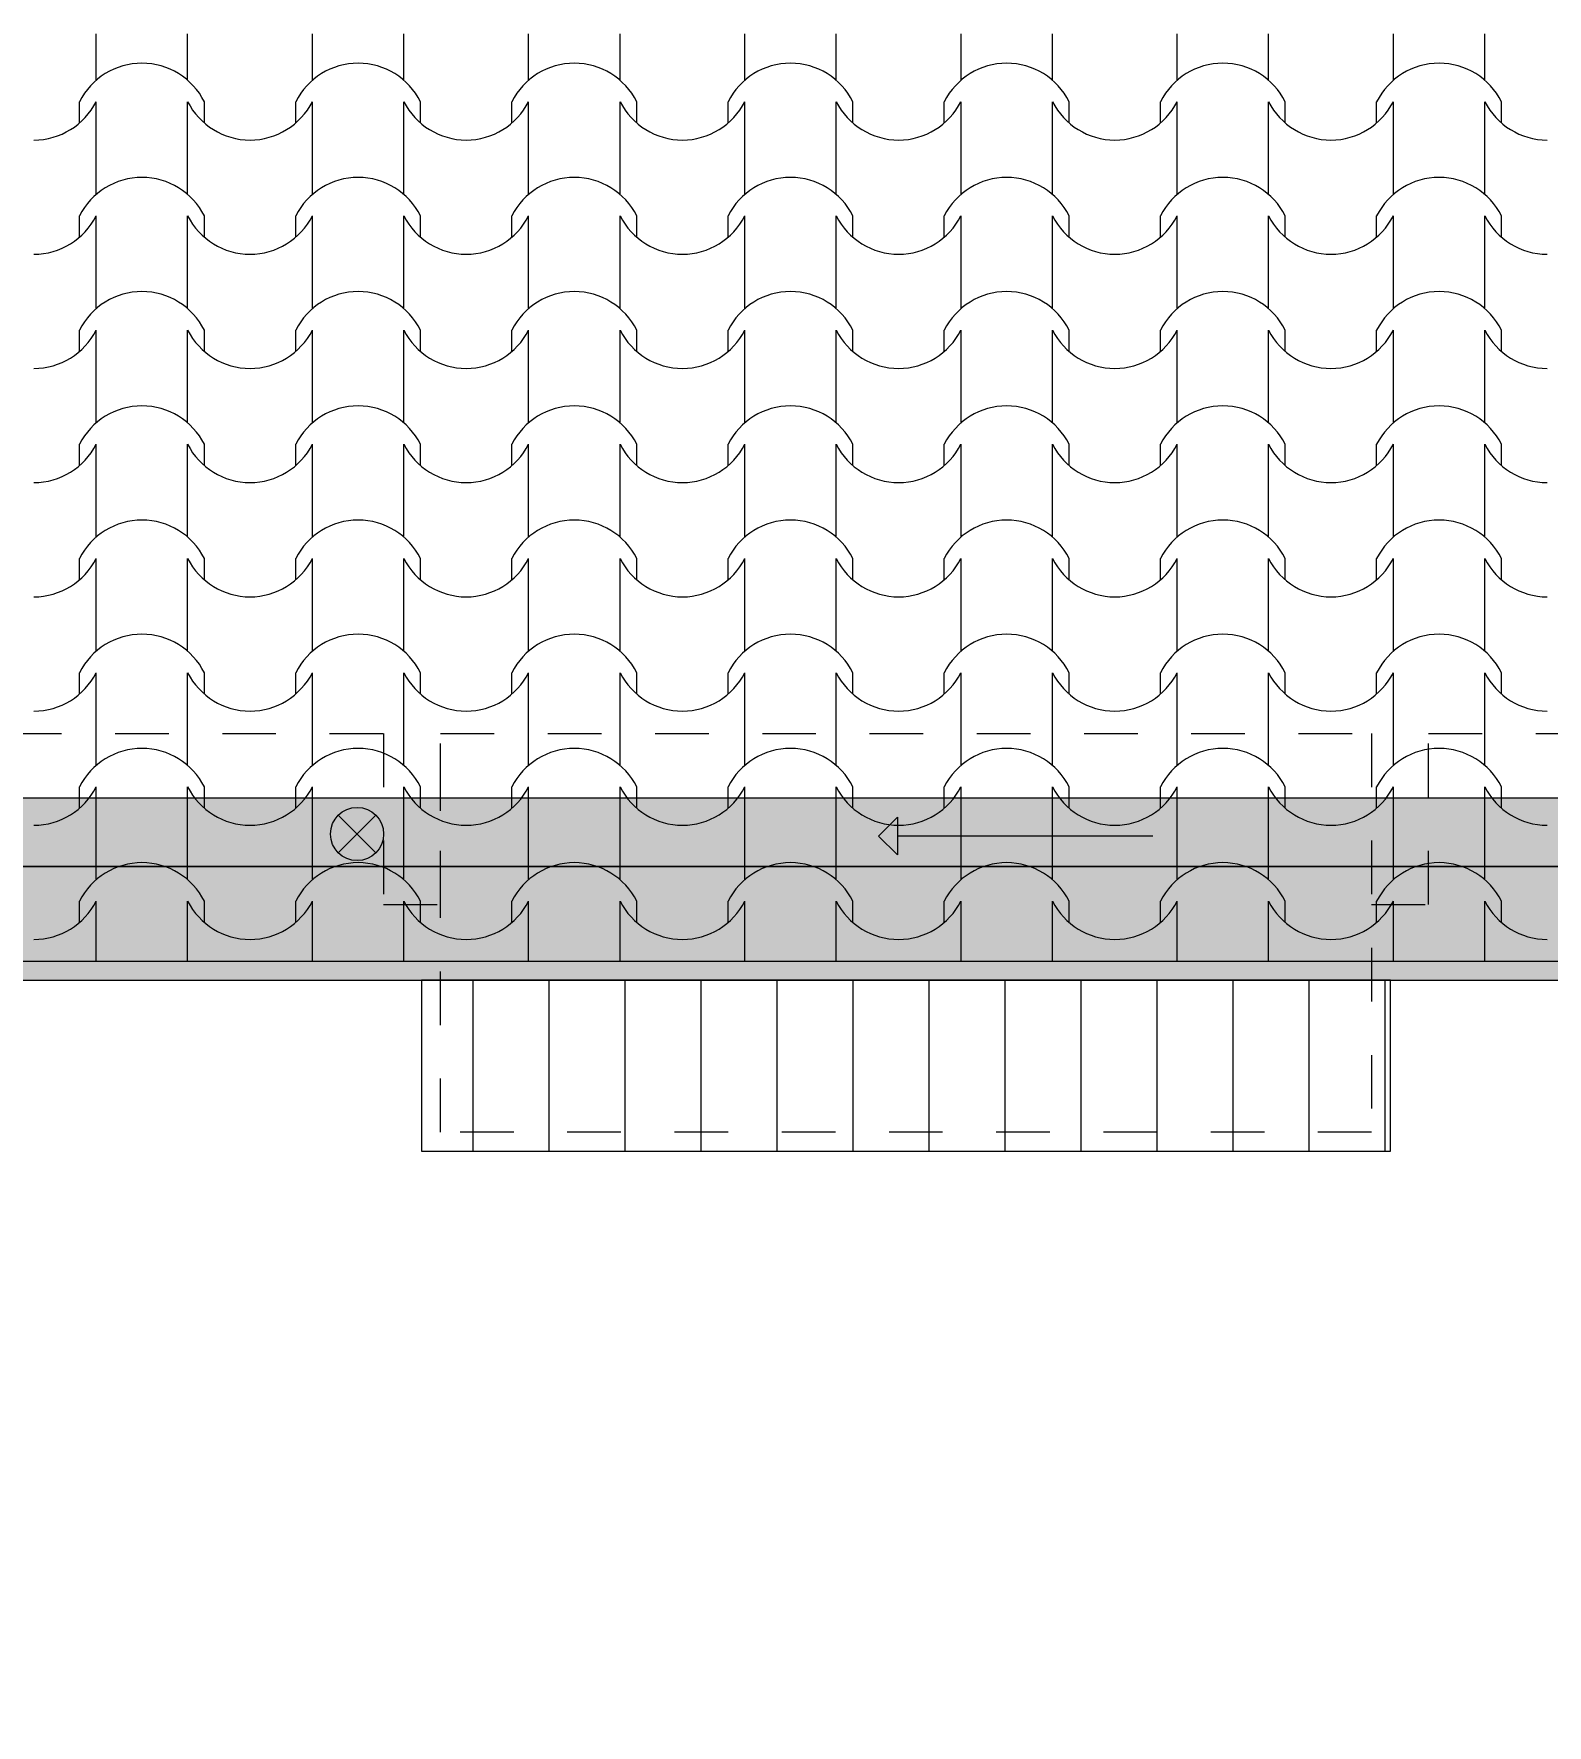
# Model space of a CAD drawing. Header units: feet. Extents: x 2791058 to 2855058, y -67651 to -26651.
# Drawn here: x 2814498 to 2818480, y -58120 to -53667 of the extents above; entities that cross this region are included whole.
import ezdxf

# ---------------------------------------------------------------- set-up
doc = ezdxf.new("R2010")
doc.units = ezdxf.units.FT
doc.header["$MEASUREMENT"] = 0
doc.linetypes.add('Dashed', pattern=[282.222223, 141.111112, -141.111112])
for name, color, linetype in [('Columns', 7, 'Continuous'), ('Dimensioning - General', 7, 'Continuous'), ('Exterior walls', 7, 'Continuous'), ('Shell - Roof', 7, 'Continuous')]:
    doc.layers.add(name, color=color, linetype=linetype)
for name, color, linetype, lineweight in [('Columns_Pen_No__1', 7, 'Continuous', 0), ('Dimensioning - General_Pen_No__1', 7, 'Continuous', 0), ('Exterior walls_Pen_No__1', 7, 'Continuous', 0), ('Model Unit - Zone_Pen_No__101', 252, 'Continuous', 0), ('Shell - Roof_Pen_No__1', 7, 'Continuous', 0), ('Shell - Roof_Pen_No__2', 8, 'Continuous', 0), ('Shell - Roof_Pen_No__21', 7, 'Continuous', 0), ('Structural - Bearing_Pen_No__1', 7, 'Continuous', 0), ('Structural - Bearing_Pen_No__13', 54, 'Continuous', 0), ('Structural - Bearing_Pen_No__2', 8, 'Continuous', 0)]:
    doc.layers.add(name, color=color, linetype=linetype, lineweight=lineweight)
for name, color, linetype, lineweight, true_color in [('Exterior walls_Pen_No__85', 7, 'Continuous', 0, 0x80c2ff), ('Structural - Bearing_Pen_No__102', 7, 'Continuous', 0, 0xcccccc), ('Structural - Bearing_Pen_No__82', 7, 'Continuous', 0, 0xaaaaaa)]:
    doc.layers.add(name, color=color, linetype=linetype, lineweight=lineweight, true_color=true_color)
doc.styles.add('GENERATED_STYLE_2', font='arial.ttf')
doc.dimstyles.new('GENERATED_STYLE__2', dxfattribs={"dimtxt": 250, "dimasz": 190, "dimexe": 0.18, "dimexo": 3, "dimgap": 0.09, "dimtad": 1, "dimtih": 1, "dimtoh": 1, "dimlfac": 0.001, "dimzin": 0, "dimdsep": 46, "dimtxsty": 'GENERATED_STYLE_2', "dimblk": 'ARROWHEAD_2', "dimblk1": 'ARROWHEAD_2', "dimblk2": 'ARROWHEAD_2', "dimcen": 0.09, "dimclrd": 7, "dimclre": 7, "dimclrt": 7, "dimadec": 0, "dimazin": 0, "dimtfac": 1, "dimtdec": 4, "dimtmove": 0, "dimatfit": 3, "dimfxl": 1, "dimtolj": 1, "dimtzin": 0, "dimarcsym": 0})

# ---------------------------------------------------------------- blocks, each defined once
blk = doc.blocks.new('*X2', base_point=(2247653.8, -76425))
at = {"layer": 'Structural - Bearing_Pen_No__82', "color": 253, "linetype": 'Continuous', "lineweight": 0, "true_color": 0xaaaaaa}
for p, q in [((2814661.8, -53788.6), (2814661.8, -53666.6)), ((2814902.2, -53788.6), (2814902.2, -53666.6)), ((2815230.7, -53788.6), (2815230.7, -53666.6)), ((2815471.2, -53788.6), (2815471.2, -53666.6)), ((2815799.7, -53788.6), (2815799.7, -53666.6)), ((2816040.2, -53788.6), (2816040.2, -53666.6)), ((2816368.7, -53788.6), (2816368.7, -53666.6)), ((2816609.1, -53788.6), (2816609.1, -53666.6)), ((2816937.6, -53788.6), (2816937.6, -53666.6)), ((2817178.1, -53788.6), (2817178.1, -53666.6)), ((2817506.6, -53788.6), (2817506.6, -53666.6)), ((2817747, -53788.6), (2817747, -53666.6)), ((2818075.5, -53788.6), (2818075.5, -53666.6)), ((2818316, -53788.6), (2818316, -53666.6)), ((2814617.8, -53901.4), (2814617.8, -53845.3)), ((2814661.8, -53967.3), (2814661.8, -53845.3)), ((2814902.2, -53967.3), (2814902.2, -53845.3)), ((2814946.3, -53901.4), (2814946.3, -53845.3)), ((2815186.7, -53901.4), (2815186.7, -53845.3)), ((2815230.7, -53967.3), (2815230.7, -53845.3)), ((2815471.2, -53967.3), (2815471.2, -53845.3)), ((2815515.2, -53901.4), (2815515.2, -53845.3)), ((2815755.7, -53901.4), (2815755.7, -53845.3)), ((2815799.7, -53967.3), (2815799.7, -53845.3)), ((2816040.2, -53967.3), (2816040.2, -53845.3)), ((2816084.2, -53901.4), (2816084.2, -53845.3)), ((2816324.6, -53901.4), (2816324.6, -53845.3)), ((2816368.7, -53967.3), (2816368.7, -53845.3)), ((2816609.1, -53967.3), (2816609.1, -53845.3)), ((2816653.1, -53901.4), (2816653.1, -53845.3)), ((2816893.6, -53901.4), (2816893.6, -53845.3)), ((2816937.6, -53967.3), (2816937.6, -53845.3)), ((2817178.1, -53967.3), (2817178.1, -53845.3)), ((2817222.1, -53901.4), (2817222.1, -53845.3)), ((2817462.6, -53901.4), (2817462.6, -53845.3)), ((2817506.6, -53967.3), (2817506.6, -53845.3)), ((2817747, -53967.3), (2817747, -53845.3)), ((2817791.1, -53901.4), (2817791.1, -53845.3)), ((2818031.5, -53901.4), (2818031.5, -53845.3)), ((2818075.5, -53967.3), (2818075.5, -53845.3)), ((2818316, -53967.3), (2818316, -53845.3)), ((2818360, -53901.4), (2818360, -53845.3)), ((2814661.8, -54089.2), (2814661.8, -53967.3)), ((2814902.2, -54089.2), (2814902.2, -53967.3)), ((2815230.7, -54089.2), (2815230.7, -53967.3)), ((2815471.2, -54089.2), (2815471.2, -53967.3)), ((2815799.7, -54089.2), (2815799.7, -53967.3)), ((2816040.2, -54089.2), (2816040.2, -53967.3)), ((2816368.7, -54089.2), (2816368.7, -53967.3)), ((2816609.1, -54089.2), (2816609.1, -53967.3)), ((2816937.6, -54089.2), (2816937.6, -53967.3)), ((2817178.1, -54089.2), (2817178.1, -53967.3)), ((2817506.6, -54089.2), (2817506.6, -53967.3)), ((2817747, -54089.2), (2817747, -53967.3)), ((2818075.5, -54089.2), (2818075.5, -53967.3)), ((2818316, -54089.2), (2818316, -53967.3)), ((2814617.8, -54202.1), (2814617.8, -54146)), ((2814661.8, -54268), (2814661.8, -54146)), ((2814902.2, -54268), (2814902.2, -54146)), ((2814946.3, -54202.1), (2814946.3, -54146)), ((2815186.7, -54202.1), (2815186.7, -54146)), ((2815230.7, -54268), (2815230.7, -54146)), ((2815471.2, -54268), (2815471.2, -54146)), ((2815515.2, -54202.1), (2815515.2, -54146)), ((2815755.7, -54202.1), (2815755.7, -54146)), ((2815799.7, -54268), (2815799.7, -54146)), ((2816040.2, -54268), (2816040.2, -54146)), ((2816084.2, -54202.1), (2816084.2, -54146)), ((2816324.6, -54202.1), (2816324.6, -54146)), ((2816368.7, -54268), (2816368.7, -54146)), ((2816609.1, -54268), (2816609.1, -54146)), ((2816653.1, -54202.1), (2816653.1, -54146)), ((2816893.6, -54202.1), (2816893.6, -54146)), ((2816937.6, -54268), (2816937.6, -54146)), ((2817178.1, -54268), (2817178.1, -54146)), ((2817222.1, -54202.1), (2817222.1, -54146)), ((2817462.6, -54202.1), (2817462.6, -54146)), ((2817506.6, -54268), (2817506.6, -54146)), ((2817747, -54268), (2817747, -54146)), ((2817791.1, -54202.1), (2817791.1, -54146)), ((2818031.5, -54202.1), (2818031.5, -54146)), ((2818075.5, -54268), (2818075.5, -54146)), ((2818316, -54268), (2818316, -54146)), ((2818360, -54202.1), (2818360, -54146)), ((2814661.8, -54389.9), (2814661.8, -54268)), ((2814902.2, -54389.9), (2814902.2, -54268)), ((2815230.7, -54389.9), (2815230.7, -54268)), ((2815471.2, -54389.9), (2815471.2, -54268)), ((2815799.7, -54389.9), (2815799.7, -54268)), ((2816040.2, -54389.9), (2816040.2, -54268)), ((2816368.7, -54389.9), (2816368.7, -54268)), ((2816609.1, -54389.9), (2816609.1, -54268)), ((2816937.6, -54389.9), (2816937.6, -54268)), ((2817178.1, -54389.9), (2817178.1, -54268)), ((2817506.6, -54389.9), (2817506.6, -54268)), ((2817747, -54389.9), (2817747, -54268)), ((2818075.5, -54389.9), (2818075.5, -54268)), ((2818316, -54389.9), (2818316, -54268)), ((2814617.8, -54502.8), (2814617.8, -54446.7)), ((2814661.8, -54568.6), (2814661.8, -54446.7)), ((2814902.2, -54568.6), (2814902.2, -54446.7)), ((2814946.3, -54502.8), (2814946.3, -54446.7)), ((2815186.7, -54502.8), (2815186.7, -54446.7)), ((2815230.7, -54568.6), (2815230.7, -54446.7)), ((2815471.2, -54568.6), (2815471.2, -54446.7)), ((2815515.2, -54502.8), (2815515.2, -54446.7)), ((2815755.7, -54502.8), (2815755.7, -54446.7)), ((2815799.7, -54568.6), (2815799.7, -54446.7)), ((2816040.2, -54568.6), (2816040.2, -54446.7)), ((2816084.2, -54502.8), (2816084.2, -54446.7)), ((2816324.6, -54502.8), (2816324.6, -54446.7)), ((2816368.7, -54568.6), (2816368.7, -54446.7)), ((2816609.1, -54568.6), (2816609.1, -54446.7)), ((2816653.1, -54502.8), (2816653.1, -54446.7)), ((2816893.6, -54502.8), (2816893.6, -54446.7)), ((2816937.6, -54568.6), (2816937.6, -54446.7)), ((2817178.1, -54568.6), (2817178.1, -54446.7)), ((2817222.1, -54502.8), (2817222.1, -54446.7)), ((2817462.6, -54502.8), (2817462.6, -54446.7)), ((2817506.6, -54568.6), (2817506.6, -54446.7)), ((2817747, -54568.6), (2817747, -54446.7)), ((2817791.1, -54502.8), (2817791.1, -54446.7)), ((2818031.5, -54502.8), (2818031.5, -54446.7)), ((2818075.5, -54568.6), (2818075.5, -54446.7)), ((2818316, -54568.6), (2818316, -54446.7)), ((2818360, -54502.8), (2818360, -54446.7)), ((2814661.8, -54690.6), (2814661.8, -54568.6)), ((2814902.2, -54690.6), (2814902.2, -54568.6)), ((2815230.7, -54690.6), (2815230.7, -54568.6)), ((2815471.2, -54690.6), (2815471.2, -54568.6)), ((2815799.7, -54690.6), (2815799.7, -54568.6)), ((2816040.2, -54690.6), (2816040.2, -54568.6)), ((2816368.7, -54690.6), (2816368.7, -54568.6)), ((2816609.1, -54690.6), (2816609.1, -54568.6)), ((2816937.6, -54690.6), (2816937.6, -54568.6)), ((2817178.1, -54690.6), (2817178.1, -54568.6)), ((2817506.6, -54690.6), (2817506.6, -54568.6)), ((2817747, -54690.6), (2817747, -54568.6)), ((2818075.5, -54690.6), (2818075.5, -54568.6)), ((2818316, -54690.6), (2818316, -54568.6)), ((2814617.8, -54803.4), (2814617.8, -54747.4)), ((2814661.8, -54869.3), (2814661.8, -54747.4)), ((2814902.2, -54869.3), (2814902.2, -54747.4)), ((2814946.3, -54803.4), (2814946.3, -54747.4)), ((2815186.7, -54803.4), (2815186.7, -54747.4)), ((2815230.7, -54869.3), (2815230.7, -54747.4)), ((2815471.2, -54869.3), (2815471.2, -54747.4)), ((2815515.2, -54803.4), (2815515.2, -54747.4)), ((2815755.7, -54803.4), (2815755.7, -54747.4)), ((2815799.7, -54869.3), (2815799.7, -54747.4)), ((2816040.2, -54869.3), (2816040.2, -54747.4)), ((2816084.2, -54803.4), (2816084.2, -54747.4)), ((2816324.6, -54803.4), (2816324.6, -54747.4)), ((2816368.7, -54869.3), (2816368.7, -54747.4)), ((2816609.1, -54869.3), (2816609.1, -54747.4)), ((2816653.1, -54803.4), (2816653.1, -54747.4)), ((2816893.6, -54803.4), (2816893.6, -54747.4)), ((2816937.6, -54869.3), (2816937.6, -54747.4)), ((2817178.1, -54869.3), (2817178.1, -54747.4)), ((2817222.1, -54803.4), (2817222.1, -54747.4)), ((2817462.6, -54803.4), (2817462.6, -54747.4)), ((2817506.6, -54869.3), (2817506.6, -54747.4)), ((2817747, -54869.3), (2817747, -54747.4)), ((2817791.1, -54803.4), (2817791.1, -54747.4)), ((2818031.5, -54803.4), (2818031.5, -54747.4)), ((2818075.5, -54869.3), (2818075.5, -54747.4)), ((2818316, -54869.3), (2818316, -54747.4)), ((2818360, -54803.4), (2818360, -54747.4)), ((2814661.8, -54991.2), (2814661.8, -54869.3)), ((2814902.2, -54991.2), (2814902.2, -54869.3)), ((2815230.7, -54991.2), (2815230.7, -54869.3)), ((2815471.2, -54991.2), (2815471.2, -54869.3)), ((2815799.7, -54991.2), (2815799.7, -54869.3)), ((2816040.2, -54991.2), (2816040.2, -54869.3)), ((2816368.7, -54991.2), (2816368.7, -54869.3)), ((2816609.1, -54991.2), (2816609.1, -54869.3)), ((2816937.6, -54991.2), (2816937.6, -54869.3)), ((2817178.1, -54991.2), (2817178.1, -54869.3)), ((2817506.6, -54991.2), (2817506.6, -54869.3)), ((2817747, -54991.2), (2817747, -54869.3)), ((2818075.5, -54991.2), (2818075.5, -54869.3)), ((2818316, -54991.2), (2818316, -54869.3)), ((2814617.8, -55104.1), (2814617.8, -55048)), ((2814661.8, -55170), (2814661.8, -55048)), ((2814902.2, -55170), (2814902.2, -55048)), ((2814946.3, -55104.1), (2814946.3, -55048)), ((2815186.7, -55104.1), (2815186.7, -55048)), ((2815230.7, -55170), (2815230.7, -55048)), ((2815471.2, -55170), (2815471.2, -55048)), ((2815515.2, -55104.1), (2815515.2, -55048)), ((2815755.7, -55104.1), (2815755.7, -55048)), ((2815799.7, -55170), (2815799.7, -55048)), ((2816040.2, -55170), (2816040.2, -55048)), ((2816084.2, -55104.1), (2816084.2, -55048)), ((2816324.6, -55104.1), (2816324.6, -55048)), ((2816368.7, -55170), (2816368.7, -55048)), ((2816609.1, -55170), (2816609.1, -55048)), ((2816653.1, -55104.1), (2816653.1, -55048)), ((2816893.6, -55104.1), (2816893.6, -55048)), ((2816937.6, -55170), (2816937.6, -55048)), ((2817178.1, -55170), (2817178.1, -55048)), ((2817222.1, -55104.1), (2817222.1, -55048)), ((2817462.6, -55104.1), (2817462.6, -55048)), ((2817506.6, -55170), (2817506.6, -55048)), ((2817747, -55170), (2817747, -55048)), ((2817791.1, -55104.1), (2817791.1, -55048)), ((2818031.5, -55104.1), (2818031.5, -55048)), ((2818075.5, -55170), (2818075.5, -55048)), ((2818316, -55170), (2818316, -55048)), ((2818360, -55104.1), (2818360, -55048)), ((2814661.8, -55291.9), (2814661.8, -55170)), ((2814902.2, -55291.9), (2814902.2, -55170)), ((2815230.7, -55291.9), (2815230.7, -55170)), ((2815471.2, -55291.9), (2815471.2, -55170)), ((2815799.7, -55291.9), (2815799.7, -55170)), ((2816040.2, -55291.9), (2816040.2, -55170)), ((2816368.7, -55291.9), (2816368.7, -55170)), ((2816609.1, -55291.9), (2816609.1, -55170)), ((2816937.6, -55291.9), (2816937.6, -55170)), ((2817178.1, -55291.9), (2817178.1, -55170)), ((2817506.6, -55291.9), (2817506.6, -55170)), ((2817747, -55291.9), (2817747, -55170)), ((2818075.5, -55291.9), (2818075.5, -55170)), ((2818316, -55291.9), (2818316, -55170)), ((2814617.8, -55404.8), (2814617.8, -55348.7)), ((2814661.8, -55470.6), (2814661.8, -55348.7)), ((2814902.2, -55470.6), (2814902.2, -55348.7)), ((2814946.3, -55404.8), (2814946.3, -55348.7)), ((2815186.7, -55404.8), (2815186.7, -55348.7)), ((2815230.7, -55470.6), (2815230.7, -55348.7)), ((2815471.2, -55470.6), (2815471.2, -55348.7)), ((2815515.2, -55404.8), (2815515.2, -55348.7)), ((2815755.7, -55404.8), (2815755.7, -55348.7)), ((2815799.7, -55470.6), (2815799.7, -55348.7)), ((2816040.2, -55470.6), (2816040.2, -55348.7)), ((2816084.2, -55404.8), (2816084.2, -55348.7)), ((2816324.6, -55404.8), (2816324.6, -55348.7)), ((2816368.7, -55470.6), (2816368.7, -55348.7)), ((2816609.1, -55470.6), (2816609.1, -55348.7)), ((2816653.1, -55404.8), (2816653.1, -55348.7)), ((2816893.6, -55404.8), (2816893.6, -55348.7)), ((2816937.6, -55470.6), (2816937.6, -55348.7)), ((2817178.1, -55470.6), (2817178.1, -55348.7)), ((2817222.1, -55404.8), (2817222.1, -55348.7)), ((2817462.6, -55404.8), (2817462.6, -55348.7)), ((2817506.6, -55470.6), (2817506.6, -55348.7)), ((2817747, -55470.6), (2817747, -55348.7)), ((2817791.1, -55404.8), (2817791.1, -55348.7)), ((2818031.5, -55404.8), (2818031.5, -55348.7)), ((2818075.5, -55470.6), (2818075.5, -55348.7)), ((2818316, -55470.6), (2818316, -55348.7)), ((2818360, -55404.8), (2818360, -55348.7)), ((2814661.8, -55592.6), (2814661.8, -55470.6)), ((2814902.2, -55592.6), (2814902.2, -55470.6)), ((2815230.7, -55592.6), (2815230.7, -55470.6)), ((2815471.2, -55592.6), (2815471.2, -55470.6)), ((2815799.7, -55592.6), (2815799.7, -55470.6)), ((2816040.2, -55592.6), (2816040.2, -55470.6)), ((2816368.7, -55592.6), (2816368.7, -55470.6)), ((2816609.1, -55592.6), (2816609.1, -55470.6)), ((2816937.6, -55592.6), (2816937.6, -55470.6)), ((2817178.1, -55592.6), (2817178.1, -55470.6)), ((2817506.6, -55592.6), (2817506.6, -55470.6)), ((2817747, -55592.6), (2817747, -55470.6)), ((2818075.5, -55592.6), (2818075.5, -55470.6)), ((2818316, -55592.6), (2818316, -55470.6)), ((2814617.8, -55705.4), (2814617.8, -55649.4)), ((2814661.8, -55771.3), (2814661.8, -55649.4)), ((2814902.2, -55771.3), (2814902.2, -55649.4)), ((2814946.3, -55705.4), (2814946.3, -55649.4)), ((2815186.7, -55705.4), (2815186.7, -55649.4)), ((2815230.7, -55771.3), (2815230.7, -55649.4)), ((2815471.2, -55771.3), (2815471.2, -55649.4)), ((2815515.2, -55705.4), (2815515.2, -55649.4)), ((2815755.7, -55705.4), (2815755.7, -55649.4)), ((2815799.7, -55771.3), (2815799.7, -55649.4)), ((2816040.2, -55771.3), (2816040.2, -55649.4)), ((2816084.2, -55705.4), (2816084.2, -55649.4)), ((2816324.6, -55705.4), (2816324.6, -55649.4)), ((2816368.7, -55771.3), (2816368.7, -55649.4)), ((2816609.1, -55771.3), (2816609.1, -55649.4)), ((2816653.1, -55705.4), (2816653.1, -55649.4)), ((2816893.6, -55705.4), (2816893.6, -55649.4)), ((2816937.6, -55771.3), (2816937.6, -55649.4)), ((2817178.1, -55771.3), (2817178.1, -55649.4)), ((2817222.1, -55705.4), (2817222.1, -55649.4)), ((2817462.6, -55705.4), (2817462.6, -55649.4)), ((2817506.6, -55771.3), (2817506.6, -55649.4)), ((2817747, -55771.3), (2817747, -55649.4)), ((2817791.1, -55705.4), (2817791.1, -55649.4)), ((2818031.5, -55705.4), (2818031.5, -55649.4)), ((2818075.5, -55771.3), (2818075.5, -55649.4)), ((2818316, -55771.3), (2818316, -55649.4)), ((2818360, -55705.4), (2818360, -55649.4)), ((2814661.8, -55893.3), (2814661.8, -55771.3)), ((2814902.2, -55893.3), (2814902.2, -55771.3)), ((2815230.7, -55893.3), (2815230.7, -55771.3)), ((2815471.2, -55893.3), (2815471.2, -55771.3)), ((2815799.7, -55893.3), (2815799.7, -55771.3)), ((2816040.2, -55893.3), (2816040.2, -55771.3)), ((2816368.7, -55893.3), (2816368.7, -55771.3)), ((2816609.1, -55893.3), (2816609.1, -55771.3)), ((2816937.6, -55893.3), (2816937.6, -55771.3)), ((2817178.1, -55893.3), (2817178.1, -55771.3)), ((2817506.6, -55893.3), (2817506.6, -55771.3)), ((2817747, -55893.3), (2817747, -55771.3)), ((2818075.5, -55893.3), (2818075.5, -55771.3)), ((2818316, -55893.3), (2818316, -55771.3)), ((2814617.8, -56006.1), (2814617.8, -55950.1)), ((2814661.8, -56072), (2814661.8, -55950.1)), ((2814902.2, -56072), (2814902.2, -55950.1)), ((2814946.3, -56006.1), (2814946.3, -55950.1)), ((2815186.7, -56006.1), (2815186.7, -55950.1)), ((2815230.7, -56072), (2815230.7, -55950.1)), ((2815471.2, -56072), (2815471.2, -55950.1)), ((2815515.2, -56006.1), (2815515.2, -55950.1)), ((2815755.7, -56006.1), (2815755.7, -55950.1)), ((2815799.7, -56072), (2815799.7, -55950.1)), ((2816040.2, -56072), (2816040.2, -55950.1)), ((2816084.2, -56006.1), (2816084.2, -55950.1)), ((2816324.6, -56006.1), (2816324.6, -55950.1)), ((2816368.7, -56072), (2816368.7, -55950.1)), ((2816609.1, -56072), (2816609.1, -55950.1)), ((2816653.1, -56006.1), (2816653.1, -55950.1)), ((2816893.6, -56006.1), (2816893.6, -55950.1)), ((2816937.6, -56072), (2816937.6, -55950.1)), ((2817178.1, -56072), (2817178.1, -55950.1)), ((2817222.1, -56006.1), (2817222.1, -55950.1)), ((2817462.6, -56006.1), (2817462.6, -55950.1)), ((2817506.6, -56072), (2817506.6, -55950.1)), ((2817747, -56072), (2817747, -55950.1)), ((2817791.1, -56006.1), (2817791.1, -55950.1)), ((2818031.5, -56006.1), (2818031.5, -55950.1)), ((2818075.5, -56072), (2818075.5, -55950.1)), ((2818316, -56072), (2818316, -55950.1)), ((2818360, -56006.1), (2818360, -55950.1)), ((2814661.8, -56108.5), (2814661.8, -56072)), ((2814902.2, -56108.5), (2814902.2, -56072)), ((2815230.7, -56108.5), (2815230.7, -56072)), ((2815471.2, -56108.5), (2815471.2, -56072)), ((2815799.7, -56108.5), (2815799.7, -56072)), ((2816040.2, -56108.5), (2816040.2, -56072)), ((2816368.7, -56108.5), (2816368.7, -56072)), ((2816609.1, -56108.5), (2816609.1, -56072)), ((2816937.6, -56108.5), (2816937.6, -56072)), ((2817178.1, -56108.5), (2817178.1, -56072)), ((2817506.6, -56108.5), (2817506.6, -56072)), ((2817747, -56108.5), (2817747, -56072)), ((2818075.5, -56108.5), (2818075.5, -56072)), ((2818316, -56108.5), (2818316, -56072))]:
    blk.add_line(p, q, dxfattribs=at)
for centre, radius, start, end in [((2814782, -53928), 183.9, 26.7044, 153.2956), ((2815351, -53928), 183.9, 26.7044, 153.2956), ((2815919.9, -53928), 183.9, 26.7044, 153.2956), ((2816488.9, -53928), 183.9, 26.7044, 153.2956), ((2817057.9, -53928), 183.9, 26.7044, 153.2956), ((2817626.8, -53928), 183.9, 26.7044, 153.2956), ((2818195.8, -53928), 183.9, 26.7044, 153.2956), ((2814497, -53761.4), 184.9, 270.1705, 333.0115), ((2815067, -53761.4), 184.9, 206.9885, 269.8295), ((2815065.9, -53761.4), 184.9, 270.1705, 333.0115), ((2815636, -53761.4), 184.9, 206.9885, 269.8295), ((2815634.9, -53761.4), 184.9, 270.1705, 333.0115), ((2816205, -53761.4), 184.9, 206.9885, 269.8295), ((2816203.9, -53761.4), 184.9, 270.1705, 333.0115), ((2816773.9, -53761.4), 184.9, 206.9885, 269.8295), ((2816772.8, -53761.4), 184.9, 270.1705, 333.0115), ((2817342.9, -53761.4), 184.9, 206.9885, 269.8295), ((2817341.8, -53761.4), 184.9, 270.1705, 333.0115), ((2817911.8, -53761.4), 184.9, 206.9885, 269.8295), ((2817910.7, -53761.4), 184.9, 270.1705, 333.0115), ((2818480.8, -53761.4), 184.9, 206.9885, 269.8295), ((2814782, -54228.6), 183.9, 26.7044, 153.2956), ((2815351, -54228.6), 183.9, 26.7044, 153.2956), ((2815919.9, -54228.6), 183.9, 26.7044, 153.2956), ((2816488.9, -54228.6), 183.9, 26.7044, 153.2956), ((2817057.9, -54228.6), 183.9, 26.7044, 153.2956), ((2817626.8, -54228.6), 183.9, 26.7044, 153.2956), ((2818195.8, -54228.6), 183.9, 26.7044, 153.2956), ((2814497, -54062.1), 184.9, 270.1705, 333.0115), ((2815067, -54062.1), 184.9, 206.9885, 269.8295), ((2815065.9, -54062.1), 184.9, 270.1705, 333.0115), ((2815636, -54062.1), 184.9, 206.9885, 269.8295), ((2815634.9, -54062.1), 184.9, 270.1705, 333.0115), ((2816205, -54062.1), 184.9, 206.9885, 269.8295), ((2816203.9, -54062.1), 184.9, 270.1705, 333.0115), ((2816773.9, -54062.1), 184.9, 206.9885, 269.8295), ((2816772.8, -54062.1), 184.9, 270.1705, 333.0115), ((2817342.9, -54062.1), 184.9, 206.9885, 269.8295), ((2817341.8, -54062.1), 184.9, 270.1705, 333.0115), ((2817911.8, -54062.1), 184.9, 206.9885, 269.8295), ((2817910.7, -54062.1), 184.9, 270.1705, 333.0115), ((2818480.8, -54062.1), 184.9, 206.9885, 269.8295), ((2814782, -54529.3), 183.9, 26.7044, 153.2956), ((2815351, -54529.3), 183.9, 26.7044, 153.2956), ((2815919.9, -54529.3), 183.9, 26.7044, 153.2956), ((2816488.9, -54529.3), 183.9, 26.7044, 153.2956), ((2817057.9, -54529.3), 183.9, 26.7044, 153.2956), ((2817626.8, -54529.3), 183.9, 26.7044, 153.2956), ((2818195.8, -54529.3), 183.9, 26.7044, 153.2956), ((2814497, -54362.8), 184.9, 270.1705, 333.0115), ((2815067, -54362.8), 184.9, 206.9885, 269.8295), ((2815065.9, -54362.8), 184.9, 270.1705, 333.0115), ((2815636, -54362.8), 184.9, 206.9885, 269.8295), ((2815634.9, -54362.8), 184.9, 270.1705, 333.0115), ((2816205, -54362.8), 184.9, 206.9885, 269.8295), ((2816203.9, -54362.8), 184.9, 270.1705, 333.0115), ((2816773.9, -54362.8), 184.9, 206.9885, 269.8295), ((2816772.8, -54362.8), 184.9, 270.1705, 333.0115), ((2817342.9, -54362.8), 184.9, 206.9885, 269.8295), ((2817341.8, -54362.8), 184.9, 270.1705, 333.0115), ((2817911.8, -54362.8), 184.9, 206.9885, 269.8295), ((2817910.7, -54362.8), 184.9, 270.1705, 333.0115), ((2818480.8, -54362.8), 184.9, 206.9885, 269.8295), ((2814782, -54830), 183.9, 26.7044, 153.2956), ((2815351, -54830), 183.9, 26.7044, 153.2956), ((2815919.9, -54830), 183.9, 26.7044, 153.2956), ((2816488.9, -54830), 183.9, 26.7044, 153.2956), ((2817057.9, -54830), 183.9, 26.7044, 153.2956), ((2817626.8, -54830), 183.9, 26.7044, 153.2956), ((2818195.8, -54830), 183.9, 26.7044, 153.2956), ((2814497, -54663.4), 184.9, 270.1705, 333.0115), ((2815067, -54663.4), 184.9, 206.9885, 269.8295), ((2815065.9, -54663.4), 184.9, 270.1705, 333.0115), ((2815636, -54663.4), 184.9, 206.9885, 269.8295), ((2815634.9, -54663.4), 184.9, 270.1705, 333.0115), ((2816205, -54663.4), 184.9, 206.9885, 269.8295), ((2816203.9, -54663.4), 184.9, 270.1705, 333.0115), ((2816773.9, -54663.4), 184.9, 206.9885, 269.8295), ((2816772.8, -54663.4), 184.9, 270.1705, 333.0115), ((2817342.9, -54663.4), 184.9, 206.9885, 269.8295), ((2817341.8, -54663.4), 184.9, 270.1705, 333.0115), ((2817911.8, -54663.4), 184.9, 206.9885, 269.8295), ((2817910.7, -54663.4), 184.9, 270.1705, 333.0115), ((2818480.8, -54663.4), 184.9, 206.9885, 269.8295), ((2814782, -55130.7), 183.9, 26.7044, 153.2956), ((2815351, -55130.7), 183.9, 26.7044, 153.2956), ((2815919.9, -55130.7), 183.9, 26.7044, 153.2956), ((2816488.9, -55130.7), 183.9, 26.7044, 153.2956), ((2817057.9, -55130.7), 183.9, 26.7044, 153.2956), ((2817626.8, -55130.7), 183.9, 26.7044, 153.2956), ((2818195.8, -55130.7), 183.9, 26.7044, 153.2956), ((2814497, -54964.1), 184.9, 270.1705, 333.0115), ((2815067, -54964.1), 184.9, 206.9885, 269.8295), ((2815065.9, -54964.1), 184.9, 270.1705, 333.0115), ((2815636, -54964.1), 184.9, 206.9885, 269.8295), ((2815634.9, -54964.1), 184.9, 270.1705, 333.0115), ((2816205, -54964.1), 184.9, 206.9885, 269.8295), ((2816203.9, -54964.1), 184.9, 270.1705, 333.0115), ((2816773.9, -54964.1), 184.9, 206.9885, 269.8295), ((2816772.8, -54964.1), 184.9, 270.1705, 333.0115), ((2817342.9, -54964.1), 184.9, 206.9885, 269.8295), ((2817341.8, -54964.1), 184.9, 270.1705, 333.0115), ((2817911.8, -54964.1), 184.9, 206.9885, 269.8295), ((2817910.7, -54964.1), 184.9, 270.1705, 333.0115), ((2818480.8, -54964.1), 184.9, 206.9885, 269.8295), ((2814782, -55431.3), 183.9, 26.7044, 153.2956), ((2815351, -55431.3), 183.9, 26.7044, 153.2956), ((2815919.9, -55431.3), 183.9, 26.7044, 153.2956), ((2816488.9, -55431.3), 183.9, 26.7044, 153.2956), ((2817057.9, -55431.3), 183.9, 26.7044, 153.2956), ((2817626.8, -55431.3), 183.9, 26.7044, 153.2956), ((2818195.8, -55431.3), 183.9, 26.7044, 153.2956), ((2814497, -55264.8), 184.9, 270.1705, 333.0115), ((2815067, -55264.8), 184.9, 206.9885, 269.8295), ((2815065.9, -55264.8), 184.9, 270.1705, 333.0115), ((2815636, -55264.8), 184.9, 206.9885, 269.8295), ((2815634.9, -55264.8), 184.9, 270.1705, 333.0115), ((2816205, -55264.8), 184.9, 206.9885, 269.8295), ((2816203.9, -55264.8), 184.9, 270.1705, 333.0115), ((2816773.9, -55264.8), 184.9, 206.9885, 269.8295), ((2816772.8, -55264.8), 184.9, 270.1705, 333.0115), ((2817342.9, -55264.8), 184.9, 206.9885, 269.8295), ((2817341.8, -55264.8), 184.9, 270.1705, 333.0115), ((2817911.8, -55264.8), 184.9, 206.9885, 269.8295), ((2817910.7, -55264.8), 184.9, 270.1705, 333.0115), ((2818480.8, -55264.8), 184.9, 206.9885, 269.8295), ((2814782, -55732), 183.9, 26.7044, 153.2956), ((2815351, -55732), 183.9, 26.7044, 153.2956), ((2815919.9, -55732), 183.9, 26.7044, 153.2956), ((2816488.9, -55732), 183.9, 26.7044, 153.2956), ((2817057.9, -55732), 183.9, 26.7044, 153.2956), ((2817626.8, -55732), 183.9, 26.7044, 153.2956), ((2818195.8, -55732), 183.9, 26.7044, 153.2956), ((2814497, -55565.5), 184.9, 270.1705, 333.0115), ((2815067, -55565.5), 184.9, 206.9885, 269.8295), ((2815065.9, -55565.5), 184.9, 270.1705, 333.0115), ((2815636, -55565.5), 184.9, 206.9885, 269.8295), ((2815634.9, -55565.5), 184.9, 270.1705, 333.0115), ((2816205, -55565.5), 184.9, 206.9885, 269.8295), ((2816203.9, -55565.5), 184.9, 270.1705, 333.0115), ((2816773.9, -55565.5), 184.9, 206.9885, 269.8295), ((2816772.8, -55565.5), 184.9, 270.1705, 333.0115), ((2817342.9, -55565.5), 184.9, 206.9885, 269.8295), ((2817341.8, -55565.5), 184.9, 270.1705, 333.0115), ((2817911.8, -55565.5), 184.9, 206.9885, 269.8295), ((2817910.7, -55565.5), 184.9, 270.1705, 333.0115), ((2818480.8, -55565.5), 184.9, 206.9885, 269.8295), ((2814782, -56032.7), 183.9, 26.7044, 153.2956), ((2815351, -56032.7), 183.9, 26.7044, 153.2956), ((2815919.9, -56032.7), 183.9, 26.7044, 153.2956), ((2816488.9, -56032.7), 183.9, 26.7044, 153.2956), ((2817057.9, -56032.7), 183.9, 26.7044, 153.2956), ((2817626.8, -56032.7), 183.9, 26.7044, 153.2956), ((2818195.8, -56032.7), 183.9, 26.7044, 153.2956), ((2814497, -55866.1), 184.9, 270.1705, 333.0115), ((2815067, -55866.1), 184.9, 206.9885, 269.8295), ((2815065.9, -55866.1), 184.9, 270.1705, 333.0115), ((2815636, -55866.1), 184.9, 206.9885, 269.8295), ((2815634.9, -55866.1), 184.9, 270.1705, 333.0115), ((2816205, -55866.1), 184.9, 206.9885, 269.8295), ((2816203.9, -55866.1), 184.9, 270.1705, 333.0115), ((2816773.9, -55866.1), 184.9, 206.9885, 269.8295), ((2816772.8, -55866.1), 184.9, 270.1705, 333.0115), ((2817342.9, -55866.1), 184.9, 206.9885, 269.8295), ((2817341.8, -55866.1), 184.9, 270.1705, 333.0115), ((2817911.8, -55866.1), 184.9, 206.9885, 269.8295), ((2817910.7, -55866.1), 184.9, 270.1705, 333.0115), ((2818480.8, -55866.1), 184.9, 206.9885, 269.8295)]:
    blk.add_arc(centre, radius, start, end, dxfattribs=at)
blk = doc.blocks.new('Fill_1', base_point=(2247653.8, -74225))
at = {"layer": 'Structural - Bearing_Pen_No__1', "color": 7, "linetype": 'Continuous', "lineweight": 0}
blk.add_line((2803618.2, -56108.5), (2820018.2, -56108.5), dxfattribs=at)
at = {"layer": 'Structural - Bearing_Pen_No__82', "color": 253, "linetype": 'Continuous', "lineweight": 0, "true_color": 0xaaaaaa}
blk.add_blockref('*X2', (2247653.8, -76425), dxfattribs=at)
blk = doc.blocks.new('Wall_2', base_point=(2819768.2, -55858.5))
at = {"layer": 'Exterior walls_Pen_No__85', "linetype": 'Continuous', "lineweight": 0, "true_color": 0x80c2ff}
for points in [[(2808346.4, -55678.5), (2808346.4, -55858.5), (2815278.2, -55858.5), (2815278.2, -55678.5)], [(2815278.2, -55773.3), (2815287.6, -55738.3), (2815313.2, -55712.7), (2815348.2, -55703.3), (2815383.2, -55712.7), (2815408.8, -55738.3), (2815418.2, -55773.3), (2815418.2, -55678.5), (2815278.2, -55678.5)], [(2815418.2, -55678.5), (2815418.2, -55858.5), (2819768.2, -55858.5), (2819768.2, -55678.5)], [(2815287.6, -55808.3), (2815278.2, -55773.3), (2815278.2, -55858.5), (2815418.2, -55858.5), (2815418.2, -55773.3), (2815408.8, -55808.3), (2815383.2, -55834), (2815348.2, -55843.3), (2815313.2, -55834)]]:
    blk.add_hatch(color=151, dxfattribs=at).paths.add_polyline_path(points)
at = {"layer": 'Exterior walls_Pen_No__1', "color": 7, "linetype": 'Continuous', "lineweight": 0, "flags": 128}
for points in [[(2819768.2, -55678.5), (2803868.2, -55678.5)], [(2803868.2, -55858.5), (2819768.2, -55858.5)]]:
    blk.add_lwpolyline(points, dxfattribs=at)
blk = doc.blocks.new('Column_4', base_point=(2815348.2, -55773.3))
at = {"layer": 'Columns', "linetype": 'Continuous', "lineweight": 0, "true_color": 0x000000}
blk.add_hatch(color=18, dxfattribs=at).paths.add_polyline_path([(2815348.2, -55843.3, 0.414214), (2815418.2, -55773.3, 0.414214), (2815348.2, -55703.3, 0.414214), (2815278.2, -55773.3, 0.414214)])
at = {"layer": 'Columns_Pen_No__1', "color": 7, "linetype": 'Continuous', "lineweight": 0}
for p, q in [((2815298.7, -55822.8), (2815397.7, -55723.8)), ((2815397.7, -55822.8), (2815298.7, -55723.8))]:
    blk.add_line(p, q, dxfattribs=at)
blk.add_circle((2815348.2, -55773.3), 70, dxfattribs=at)
blk = doc.blocks.new('Line_16', base_point=(2817442.3, -55778.6))
at = {"layer": 'Shell - Roof', "linetype": 'Continuous', "lineweight": 0, "true_color": 0x000000}
blk.add_hatch(color=18, dxfattribs=at).paths.add_polyline_path([(2816720.4, -55778.6), (2816770.4, -55828.6), (2816770.4, -55728.6)])
at = {"layer": 'Shell - Roof_Pen_No__1', "color": 7, "linetype": 'Continuous', "lineweight": 0}
for p, q in [((2816720.4, -55778.6), (2816770.4, -55728.6)), ((2816770.4, -55728.6), (2816770.4, -55828.6)), ((2816720.4, -55778.6), (2816770.4, -55828.6))]:
    blk.add_line(p, q, dxfattribs=at)
at = {"layer": 'Shell - Roof_Pen_No__21', "color": 7, "linetype": 'Continuous', "lineweight": 0}
blk.add_line((2817442.3, -55778.6), (2816770.4, -55778.6), dxfattribs=at)
blk = doc.blocks.new('*D146', base_point=(2247653.8, -76425))
at = {"layer": 'Dimensioning - General_Pen_No__1', "color": 7, "linetype": 'Continuous', "lineweight": 0, "transparency": 16777216}
for p, q in [((2819768.2, -58979.1), (2819768.2, -59354.1)), ((2819696, -59291.6), (2819840.3, -59041.6)), ((2819996, -59291.6), (2820140.3, -59041.6)), ((2819768.2, -59166.6), (2803868.2, -59166.6)), ((2820068.2, -59166.6), (2819768.2, -59166.6))]:
    blk.add_line(p, q, dxfattribs=at)
blk = doc.blocks.new('ARROWHEAD_2')
at = {"color": 0, "linetype": 'Continuous', "lineweight": 0}
for p, q in [((-0.378, -0.655), (0.378, 0.655)), ((0, 0), (-1, 0))]:
    blk.add_line(p, q, dxfattribs=at)
blk = doc.blocks.new('*D147', base_point=(2247653.8, -76425))
at = {"layer": 'Dimensioning - General_Pen_No__1', "color": 7, "linetype": 'Continuous', "lineweight": 0, "transparency": 16777216}
for p, q in [((2803868.2, -58979.1), (2803868.2, -59354.1)), ((2803796, -59291.6), (2803940.3, -59041.6)), ((2819696, -59291.6), (2819840.3, -59041.6)), ((2803868.2, -59166.6), (2803568.2, -59166.6)), ((2819768.2, -59166.6), (2803868.2, -59166.6))]:
    blk.add_line(p, q, dxfattribs=at)
at = {"layer": 'Dimensioning - General_Pen_No__1', "color": 7, "lineweight": 0, "transparency": 16777216, "char_height": 250, "attachment_point": 7, "style": 'GENERATED_STYLE_2'}
for s, insert in [('\\A1;30', (2803940.4, -59116.6)), ('\\A1;15.90', (2811580.5, -59116.6))]:
    blk.add_mtext(s, dxfattribs=dict(at, insert=insert))
blk = doc.blocks.new('*D149', base_point=(2247653.8, -76425))
at = {"layer": 'Dimensioning - General_Pen_No__1', "color": 7, "linetype": 'Continuous', "lineweight": 0, "transparency": 16777216}
for p, q in [((2820068.2, -59739.1), (2820068.2, -60114.1)), ((2835668.2, -59739.1), (2835668.2, -60114.1)), ((2819996, -60051.6), (2820140.3, -59801.6)), ((2835596, -60051.6), (2835740.3, -59801.6)), ((2820068.2, -59926.6), (2803568.2, -59926.6)), ((2835668.2, -59926.6), (2820068.2, -59926.6)), ((2835790.4, -59926.6), (2835668.2, -59926.6))]:
    blk.add_line(p, q, dxfattribs=at)
at = {"layer": 'Dimensioning - General_Pen_No__1', "color": 7, "lineweight": 0, "transparency": 16777216, "insert": (2827440.7, -59876.6), "char_height": 250, "attachment_point": 7, "style": 'GENERATED_STYLE_2'}
blk.add_mtext('\\A1;15.60', dxfattribs=at)
blk = doc.blocks.new('*D150', base_point=(2247653.8, -76425))
at = {"layer": 'Dimensioning - General_Pen_No__1', "color": 7, "linetype": 'Continuous', "lineweight": 0, "transparency": 16777216}
for p, q in [((2803568.2, -59739.1), (2803568.2, -60114.1)), ((2803640.3, -59801.6), (2803496, -60051.6)), ((2819996, -60051.6), (2820140.3, -59801.6)), ((2803568.2, -59926.6), (2803445.9, -59926.6)), ((2820068.2, -59926.6), (2803568.2, -59926.6))]:
    blk.add_line(p, q, dxfattribs=at)
at = {"layer": 'Dimensioning - General_Pen_No__1', "color": 7, "lineweight": 0, "transparency": 16777216, "insert": (2811390.7, -59876.6), "char_height": 250, "attachment_point": 7, "style": 'GENERATED_STYLE_2'}
blk.add_mtext('\\A1;16.50', dxfattribs=at)

msp = doc.modelspace()

# ---------------------------------------------------------------- hatches: boundary and pattern name
at = {"layer": 'Structural - Bearing_Pen_No__102', "linetype": 'Continuous', "lineweight": 0, "true_color": 0xcccccc}
h = msp.add_hatch(dxfattribs=at)
h.set_pattern_fill('SOLDIER_COURSE', color=254, style=0, pattern_type=2)
h.set_pattern_definition([(90, (2247653.82, -76424.97), (-200, 0), [])])
h.paths.add_polyline_path([(2818068.173, -56608.549), (2818068.173, -56158.549), (2815518.173, -56158.549), (2815518.173, -56608.549)])
at = {"layer": 'Structural - Bearing_Pen_No__13', "linetype": 'Continuous', "lineweight": 0}
msp.add_hatch(color=54, dxfattribs=at).paths.add_polyline_path([(2803568.173, -55858.549), (2803568.173, -56158.549), (2820068.173, -56158.549), (2820068.173, -55858.549)])

# ---------------------------------------------------------------- linework, layer by layer
at = {"layer": 'Model Unit - Zone_Pen_No__101', "color": 252, "linetype": 'Dashed', "lineweight": 0}
for p, q in [((2813018.173, -55508.549), (2815418.173, -55508.549)), ((2815418.173, -55508.549), (2815418.173, -55958.549)), ((2815568.173, -55958.549), (2815568.173, -55508.549)), ((2815568.173, -55508.549), (2818018.173, -55508.549)), ((2818018.173, -55508.549), (2818018.173, -55958.549)), ((2818168.173, -55958.549), (2818168.173, -55508.549)), ((2818168.173, -55508.549), (2819618.173, -55508.549)), ((2815418.173, -55958.549), (2815568.173, -55958.549)), ((2818018.173, -55958.549), (2818168.173, -55958.549))]:
    msp.add_line(p, q, dxfattribs=at)
at = {"layer": 'Shell - Roof_Pen_No__2', "color": 8, "linetype": 'Dashed', "lineweight": 0}
for p, q in [((2815568.173, -56558.549), (2815568.173, -55508.549)), ((2818018.173, -55508.549), (2818018.173, -56558.549)), ((2818018.173, -56558.549), (2815568.173, -56558.549))]:
    msp.add_line(p, q, dxfattribs=at)
at = {"layer": 'Structural - Bearing_Pen_No__1', "color": 7, "linetype": 'Continuous', "lineweight": 0, "flags": 128}
msp.add_lwpolyline([(2803568.173, -55858.549), (2803568.173, -56158.549), (2820068.173, -56158.549), (2820068.173, -55858.549)], close=True, dxfattribs=at)
at = {"layer": 'Structural - Bearing_Pen_No__2', "color": 8, "linetype": 'Continuous', "lineweight": 0, "flags": 128}
msp.add_lwpolyline([(2818068.173, -56608.549), (2818068.173, -56158.549), (2815518.173, -56158.549), (2815518.173, -56608.549)], close=True, dxfattribs=at)

# ---------------------------------------------------------------- block references
at = {"layer": 'Columns', "color": 7, "lineweight": 0}
msp.add_blockref('Column_4', (2815348.173, -55773.343), dxfattribs=at)
at = {"layer": 'Exterior walls', "color": 7, "lineweight": 0}
msp.add_blockref('Wall_2', (2819768.173, -55858.549), dxfattribs=at)
at = {"layer": 'Shell - Roof', "color": 7, "linetype": 'Continuous', "lineweight": 0}
msp.add_blockref('Line_16', (2817442.347, -55778.588), dxfattribs=at)
at = {"layer": 'Structural - Bearing_Pen_No__82', "color": 253, "linetype": 'Continuous', "lineweight": 0, "true_color": 0xaaaaaa}
msp.add_blockref('Fill_1', (2247653.822, -74224.967), dxfattribs=at)

# ---------------------------------------------------------------- dimensions: what is measured, and where the dimension line sits
at = {"layer": 'Dimensioning - General', "color": 7, "linetype": 'Continuous', "lineweight": 0}
for base, p1, p2, picture, middle in [((2820068.173, -59926.593), (2835668.173, -49608.549), (2820068.173, -56158.549), '*D149', (2827860.745, -59751.593)), ((2803868.173, -59166.605), (2819768.173, -55858.549), (2803868.173, -55858.549), '*D147', (2812000.46, -58991.605)), ((2819768.173, -59166.605), (2820068.173, -56158.549), (2819768.173, -55858.549), '*D146', (2820331.012, -58991.605)), ((2803568.173, -59926.593), (2820068.173, -56158.549), (2803568.173, -56158.549), '*D150', (2811810.745, -59751.593))]:
    dim = msp.add_linear_dim(base=base, p1=p1, p2=p2, angle=180, dimstyle='GENERATED_STYLE__2', dxfattribs=at)
    dim.commit()
    dim.dimension.update_dxf_attribs({"geometry": picture, "text_midpoint": middle, "dimtype": 160})

doc.saveas('drawing.dxf')
